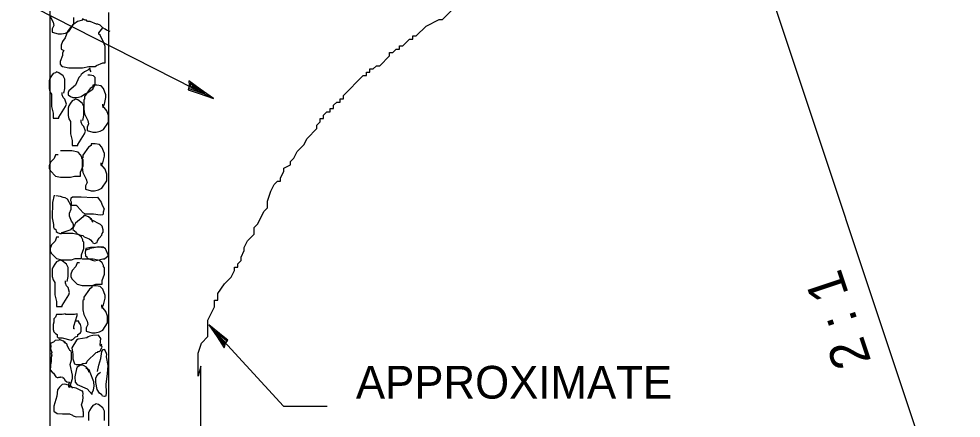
# Model space of a CAD drawing. Extents: x 1348387 to 1349067, y 1153645 to 1154085.
# Drawn here: x 1348521.4 to 1348580.9, y 1153866.5 to 1153891.7 of the extents above; entities that cross this region are included whole.
import ezdxf

# ---------------------------------------------------------------- set-up
doc = ezdxf.new("R2010")
doc.units = 0
for name, color, linetype in [('Design_EX_Roadway Notes', 7, 'Continuous'), ('Topo_Base of Levee', 7, 'Continuous'), ('Topo_Riprap', 7, 'Continuous'), ('Topo_Water Edge', 7, 'Continuous')]:
    doc.layers.add(name, color=color, linetype=linetype)

msp = doc.modelspace()

# ---------------------------------------------------------------- linework, layer by layer
at = {"layer": 'Design_EX_Roadway Notes'}
for p, q in [((1348580.942, 1153857.236), (1348565.993, 1153902.08)), ((1348514.762, 1153896.32), (1348533.692, 1153886.682)), ((1348538.111, 1153867.229), (1348533.399, 1153872.389)), ((1348538.111, 1153867.229), (1348540.878, 1153867.229))]:
    msp.add_line(p, q, dxfattribs=at)
for points in [[(1348532.145, 1153887.498), (1348532.078, 1153887.239), (1348532.789, 1153887.005), (1348533.692, 1153886.682), (1348532.85, 1153887.267), (1348532.129, 1153887.81), (1348532.145, 1153887.498), (1348532.136, 1153887.309), (1348533.123, 1153886.973), (1348532.208, 1153887.662), (1348532.255, 1153887.389), (1348532.691, 1153887.2), (1348532.316, 1153887.468)], [(1348534.451, 1153871.204), (1348534.589, 1153871.402), (1348534.062, 1153871.826), (1348533.399, 1153872.389), (1348533.926, 1153871.625), (1348534.364, 1153870.935), (1348534.451, 1153871.204), (1348534.517, 1153871.361), (1348533.789, 1153871.96), (1348534.344, 1153871.085), (1348534.391, 1153871.333), (1348534.082, 1153871.631), (1348534.313, 1153871.285)]]:
    msp.add_lwpolyline(points, dxfattribs=at)
at = {"layer": 'Topo_Base of Levee'}
for p, q in [((1348523.342, 1153909.761), (1348523.342, 1153818.984)), ((1348527.077, 1153822.995), (1348527.077, 1153892.115))]:
    msp.add_line(p, q, dxfattribs=at)
at = {"layer": 'Topo_Riprap'}
for points in [[(1348523.346, 1153891.919), (1348523.553, 1153891.5), (1348523.607, 1153891.292), (1348523.502, 1153891.083), (1348523.502, 1153890.98), (1348523.502, 1153890.873), (1348523.867, 1153890.77), (1348524.077, 1153890.77), (1348524.336, 1153890.822), (1348524.546, 1153890.927), (1348524.86, 1153891.397), (1348524.86, 1153891.814)], [(1348527.162, 1153890.918), (1348526.924, 1153890.998), (1348526.844, 1153891.077), (1348526.685, 1153891.157), (1348526.528, 1153891.316), (1348526.369, 1153891.394), (1348526.289, 1153891.394), (1348525.893, 1153891.553), (1348525.734, 1153891.553), (1348525.655, 1153891.632), (1348525.577, 1153891.632), (1348525.418, 1153891.712), (1348525.418, 1153891.632), (1348525.1, 1153891.553), (1348524.863, 1153891.394), (1348524.783, 1153891.316), (1348524.624, 1153891.157), (1348524.467, 1153890.918), (1348524.308, 1153890.522), (1348524.149, 1153890.285), (1348524.069, 1153890.047), (1348524.069, 1153889.808), (1348524.228, 1153889.729), (1348524.149, 1153889.571), (1348524.149, 1153889.412), (1348523.99, 1153889.015), (1348523.99, 1153888.857), (1348524.069, 1153888.778), (1348524.149, 1153888.698), (1348524.546, 1153888.62), (1348525.418, 1153888.62), (1348525.814, 1153888.698), (1348526.211, 1153888.698), (1348526.289, 1153888.778), (1348526.685, 1153888.937), (1348526.844, 1153888.937), (1348526.844, 1153889.651), (1348526.844, 1153889.808), (1348526.844, 1153889.967), (1348526.765, 1153890.206), (1348526.528, 1153890.681), (1348526.448, 1153890.759), (1348526.448, 1153890.839), (1348526.685, 1153891.157)], [(1348525.955, 1153888.37), (1348525.904, 1153888.473), (1348525.904, 1153888.578), (1348525.851, 1153888.578), (1348525.746, 1153888.473), (1348525.538, 1153888.37), (1348525.328, 1153888.212), (1348525.277, 1153888.109), (1348525.172, 1153888.004), (1348524.963, 1153887.534), (1348524.546, 1153887.17), (1348524.494, 1153887.065), (1348524.494, 1153886.909), (1348524.65, 1153886.804), (1348524.807, 1153886.753), (1348525.067, 1153886.753), (1348525.328, 1153886.804), (1348525.538, 1153886.96), (1348525.746, 1153887.065), (1348526.06, 1153887.273), (1348526.111, 1153887.378), (1348526.165, 1153887.483), (1348526.216, 1153887.639), (1348526.216, 1153888.004), (1348526.111, 1153888.109), (1348525.904, 1153888.16), (1348525.746, 1153888.16)], [(1348524.233, 1153887.012), (1348524.284, 1153887.326), (1348524.284, 1153887.9), (1348524.18, 1153888.109), (1348523.919, 1153888.317), (1348523.763, 1153888.37), (1348523.711, 1153888.317), (1348523.553, 1153888.266), (1348523.45, 1153888.109), (1348523.346, 1153887.953), (1348523.294, 1153887.795), (1348523.294, 1153887.326), (1348523.346, 1153887.116), (1348523.45, 1153886.96), (1348523.45, 1153886.177), (1348523.553, 1153885.76), (1348523.553, 1153885.446), (1348523.658, 1153885.446), (1348523.919, 1153885.446), (1348523.919, 1153885.499), (1348524.336, 1153886.177), (1348524.389, 1153886.334), (1348524.284, 1153886.646), (1348524.18, 1153886.753), (1348524.128, 1153886.909), (1348524.128, 1153887.065)], [(1348526.685, 1153886.126), (1348526.79, 1153886.333), (1348526.894, 1153886.751), (1348526.894, 1153886.909), (1348526.738, 1153887.326), (1348526.58, 1153887.482), (1348526.321, 1153887.534), (1348526.06, 1153887.534), (1348526.06, 1153887.429), (1348525.904, 1153887.326), (1348525.538, 1153886.802), (1348525.538, 1153886.646), (1348525.485, 1153886.595), (1348525.485, 1153886.021), (1348525.538, 1153885.707), (1348525.746, 1153885.289), (1348525.799, 1153885.082), (1348525.694, 1153884.872), (1348525.694, 1153884.768), (1348525.694, 1153884.663), (1348526.06, 1153884.558), (1348526.268, 1153884.558), (1348526.529, 1153884.611), (1348526.738, 1153884.716), (1348527.051, 1153885.185), (1348527.051, 1153885.602), (1348526.946, 1153885.916), (1348526.685, 1153886.229), (1348526.685, 1153886.333)], [(1348525.433, 1153885.289), (1348525.485, 1153885.602), (1348525.485, 1153886.177), (1348525.38, 1153886.385), (1348525.121, 1153886.595), (1348524.963, 1153886.646), (1348524.911, 1153886.595), (1348524.755, 1153886.543), (1348524.65, 1153886.385), (1348524.546, 1153886.229), (1348524.494, 1153886.072), (1348524.494, 1153885.602), (1348524.546, 1153885.394), (1348524.65, 1153885.238), (1348524.65, 1153884.455), (1348524.755, 1153884.038), (1348524.755, 1153883.724), (1348524.86, 1153883.724), (1348525.121, 1153883.724), (1348525.121, 1153883.775), (1348525.538, 1153884.455), (1348525.59, 1153884.611), (1348525.485, 1153884.924), (1348525.38, 1153885.029), (1348525.328, 1153885.185), (1348525.328, 1153885.341)], [(1348526.58, 1153882.419), (1348526.685, 1153882.628), (1348526.79, 1153883.045), (1348526.79, 1153883.202), (1348526.633, 1153883.619), (1348526.477, 1153883.775), (1348526.216, 1153883.828), (1348525.955, 1153883.828), (1348525.955, 1153883.724), (1348525.797, 1153883.619), (1348525.433, 1153883.097), (1348525.433, 1153882.941), (1348525.38, 1153882.889), (1348525.38, 1153882.314), (1348525.433, 1153882.001), (1348525.641, 1153881.584), (1348525.694, 1153881.375), (1348525.59, 1153881.167), (1348525.59, 1153881.062), (1348525.59, 1153880.957), (1348525.955, 1153880.853), (1348526.163, 1153880.853), (1348526.424, 1153880.906), (1348526.633, 1153881.011), (1348526.946, 1153881.48), (1348526.946, 1153881.897), (1348526.841, 1153882.211), (1348526.58, 1153882.524), (1348526.58, 1153882.628)], [(1348523.865, 1153883.133), (1348523.706, 1153883.133), (1348523.627, 1153882.896), (1348523.39, 1153882.658), (1348523.309, 1153882.419), (1348523.309, 1153882.262), (1348523.39, 1153882.103), (1348523.706, 1153881.786), (1348524.023, 1153881.707), (1348524.657, 1153881.707), (1348524.896, 1153881.786), (1348525.292, 1153881.786), (1348525.292, 1153882.023), (1348525.451, 1153882.419), (1348525.451, 1153882.817), (1348525.371, 1153882.896), (1348525.371, 1153882.976), (1348525.292, 1153883.133), (1348525.134, 1153883.292), (1348524.737, 1153883.372), (1348524.023, 1153883.372)], [(1348523.619, 1153880.579), (1348523.516, 1153880.109), (1348523.489, 1153879.143), (1348523.567, 1153878.726), (1348523.567, 1153878.545), (1348523.619, 1153878.465), (1348523.724, 1153878.413), (1348523.75, 1153878.284), (1348523.829, 1153878.206), (1348523.985, 1153878.153), (1348524.09, 1153878.153), (1348524.114, 1153878.206), (1348524.689, 1153878.413), (1348524.716, 1153878.465), (1348524.795, 1153878.518), (1348524.846, 1153878.623), (1348524.846, 1153878.701), (1348524.795, 1153878.831), (1348524.716, 1153878.936), (1348524.585, 1153879.25), (1348524.585, 1153879.431), (1348524.689, 1153879.692), (1348524.689, 1153879.901), (1348524.455, 1153880.318), (1348524.324, 1153880.397), (1348524.194, 1153880.423), (1348524.011, 1153880.501), (1348523.724, 1153880.528)], [(1348524.767, 1153880.475), (1348525.316, 1153880.475), (1348526.073, 1153880.423), (1348526.36, 1153880.45), (1348526.465, 1153880.294), (1348526.594, 1153880.136), (1348526.648, 1153879.953), (1348526.777, 1153879.719), (1348526.726, 1153879.509), (1348526.726, 1153879.379), (1348526.672, 1153879.328), (1348526.516, 1153879.301), (1348526.099, 1153879.379), (1348525.604, 1153879.379), (1348525.446, 1153879.457), (1348525.08, 1153879.875), (1348525.002, 1153879.926), (1348524.873, 1153879.926), (1348524.819, 1153879.926), (1348524.716, 1153879.926), (1348524.716, 1153880.136), (1348524.663, 1153880.214), (1348524.689, 1153880.397), (1348524.767, 1153880.475)], [(1348526.073, 1153878.858), (1348525.968, 1153879.065), (1348525.785, 1153879.197), (1348525.524, 1153879.301), (1348525.446, 1153879.197), (1348524.977, 1153878.804), (1348524.899, 1153878.674), (1348524.819, 1153878.545), (1348524.795, 1153878.413), (1348525.002, 1153878.231), (1348525.055, 1153878.153), (1348525.212, 1153878.074), (1348525.421, 1153878.021), (1348525.524, 1153877.943), (1348525.838, 1153877.814), (1348525.916, 1153877.762), (1348526.046, 1153877.604), (1348526.073, 1153877.552), (1348526.177, 1153877.526), (1348526.334, 1153877.579), (1348526.36, 1153877.682), (1348526.465, 1153877.865), (1348526.621, 1153878.048), (1348526.648, 1153878.153), (1348526.726, 1153878.231), (1348526.726, 1153878.387), (1348526.648, 1153878.623), (1348526.543, 1153878.726), (1348525.968, 1153879.014), (1348525.916, 1153879.065), (1348525.89, 1153879.143), (1348525.838, 1153879.17)], [(1348523.918, 1153877.913), (1348523.759, 1153877.913), (1348523.679, 1153877.676), (1348523.442, 1153877.438), (1348523.363, 1153877.199), (1348523.363, 1153877.042), (1348523.442, 1153876.883), (1348523.759, 1153876.566), (1348524.077, 1153876.487), (1348524.71, 1153876.487), (1348524.948, 1153876.566), (1348525.344, 1153876.566), (1348525.344, 1153876.803), (1348525.503, 1153877.199), (1348525.503, 1153877.597), (1348525.424, 1153877.676), (1348525.424, 1153877.754), (1348525.344, 1153877.913), (1348525.185, 1153878.072), (1348524.789, 1153878.152), (1348524.077, 1153878.152)], [(1348526.699, 1153877.24), (1348526.543, 1153877.291), (1348525.916, 1153877.265), (1348525.629, 1153877.213), (1348525.577, 1153876.977), (1348525.604, 1153876.718), (1348525.682, 1153876.692), (1348525.682, 1153876.64), (1348525.733, 1153876.586), (1348526.021, 1153876.457), (1348526.177, 1153876.43), (1348526.36, 1153876.457), (1348526.699, 1153876.56), (1348526.804, 1153876.56), (1348527.039, 1153876.743), (1348527.039, 1153876.796), (1348527.012, 1153876.848), (1348526.907, 1153877.109), (1348526.855, 1153877.187), (1348526.726, 1153877.291), (1348526.412, 1153877.318), (1348526.124, 1153877.24), (1348525.863, 1153877.213), (1348525.838, 1153877.16), (1348525.604, 1153877.109)], [(1348525.223, 1153876.296), (1348525.064, 1153876.296), (1348524.984, 1153876.058), (1348524.746, 1153875.821), (1348524.666, 1153875.582), (1348524.666, 1153875.423), (1348524.746, 1153875.266), (1348525.064, 1153874.948), (1348525.38, 1153874.87), (1348526.015, 1153874.87), (1348526.253, 1153874.948), (1348526.648, 1153874.948), (1348526.648, 1153875.186), (1348526.808, 1153875.582), (1348526.808, 1153875.978), (1348526.729, 1153876.058), (1348526.729, 1153876.137), (1348526.648, 1153876.296), (1348526.49, 1153876.454), (1348526.094, 1153876.535), (1348525.38, 1153876.535)], [(1348524.441, 1153875.111), (1348524.494, 1153875.425), (1348524.494, 1153875.999), (1348524.39, 1153876.208), (1348524.128, 1153876.416), (1348523.972, 1153876.469), (1348523.919, 1153876.416), (1348523.763, 1153876.365), (1348523.658, 1153876.208), (1348523.555, 1153876.052), (1348523.502, 1153875.894), (1348523.502, 1153875.425), (1348523.555, 1153875.215), (1348523.658, 1153875.059), (1348523.658, 1153874.277), (1348523.763, 1153873.859), (1348523.763, 1153873.545), (1348523.867, 1153873.545), (1348524.128, 1153873.545), (1348524.128, 1153873.598), (1348524.546, 1153874.277), (1348524.597, 1153874.433), (1348524.494, 1153874.745), (1348524.39, 1153874.852), (1348524.336, 1153875.008), (1348524.336, 1153875.164)], [(1348526.634, 1153873.442), (1348526.738, 1153873.652), (1348526.841, 1153874.069), (1348526.841, 1153874.225), (1348526.685, 1153874.642), (1348526.529, 1153874.799), (1348526.268, 1153874.852), (1348526.007, 1153874.852), (1348526.007, 1153874.747), (1348525.851, 1153874.642), (1348525.485, 1153874.12), (1348525.485, 1153873.964), (1348525.433, 1153873.911), (1348525.433, 1153873.337), (1348525.485, 1153873.025), (1348525.694, 1153872.606), (1348525.746, 1153872.398), (1348525.641, 1153872.188), (1348525.641, 1153872.084), (1348525.641, 1153871.981), (1348526.007, 1153871.876), (1348526.216, 1153871.876), (1348526.477, 1153871.928), (1348526.685, 1153872.032), (1348526.999, 1153872.501), (1348526.999, 1153872.92), (1348526.894, 1153873.232), (1348526.634, 1153873.545), (1348526.634, 1153873.652)], [(1348524.911, 1153872.137), (1348524.86, 1153872.137), (1348524.86, 1153872.294), (1348525.068, 1153872.972), (1348525.068, 1153873.076), (1348524.911, 1153873.025), (1348524.336, 1153873.025), (1348524.336, 1153873.076), (1348524.128, 1153873.025), (1348523.972, 1153873.025), (1348523.763, 1153873.025), (1348523.711, 1153872.867), (1348523.607, 1153872.764), (1348523.607, 1153872.555), (1348523.555, 1153872.398), (1348523.555, 1153872.084), (1348523.607, 1153871.928), (1348523.711, 1153871.823), (1348523.814, 1153871.771), (1348523.814, 1153871.615), (1348523.867, 1153871.562), (1348523.919, 1153871.562), (1348524.128, 1153871.562), (1348524.702, 1153871.406), (1348524.755, 1153871.459), (1348524.807, 1153871.459), (1348524.963, 1153871.615), (1348525.121, 1153871.667), (1348525.121, 1153871.771), (1348525.277, 1153871.876), (1348525.328, 1153871.981), (1348525.328, 1153872.242), (1348525.277, 1153872.398), (1348525.172, 1153872.555), (1348525.172, 1153872.606), (1348525.016, 1153872.606)], [(1348526.543, 1153871.028), (1348526.516, 1153871.106), (1348526.568, 1153871.525), (1348526.412, 1153871.733), (1348526.073, 1153871.706), (1348525.863, 1153871.655), (1348525.76, 1153871.628), (1348525.682, 1153871.55), (1348525.134, 1153871.471), (1348525.029, 1153871.42), (1348524.741, 1153870.923), (1348524.767, 1153870.662), (1348524.795, 1153870.532), (1348524.795, 1153870.22), (1348524.899, 1153869.906), (1348525.002, 1153869.879), (1348525.316, 1153869.879), (1348525.421, 1153869.932), (1348525.577, 1153869.957), (1348525.655, 1153869.957), (1348525.707, 1153870.089), (1348526.282, 1153870.637), (1348526.387, 1153870.662), (1348526.387, 1153870.689), (1348526.465, 1153870.689), (1348526.516, 1153870.715), (1348526.516, 1153870.74), (1348526.648, 1153870.976), (1348526.594, 1153871.106), (1348526.621, 1153871.157)], [(1348524.35, 1153871.211), (1348524.324, 1153871.264), (1348524.219, 1153871.342), (1348523.933, 1153871.445), (1348523.933, 1153871.42), (1348523.672, 1153871.393), (1348523.567, 1153871.289), (1348523.411, 1153871.211), (1348523.385, 1153871.132), (1348523.411, 1153871.028), (1348523.385, 1153870.872), (1348523.463, 1153870.637), (1348523.438, 1153870.532), (1348523.463, 1153870.454), (1348523.438, 1153870.323), (1348523.438, 1153870.062), (1348523.385, 1153869.854), (1348523.385, 1153869.75), (1348523.358, 1153869.54), (1348523.489, 1153869.384), (1348523.567, 1153869.332), (1348523.724, 1153869.096), (1348523.802, 1153869.045), (1348523.88, 1153869.045), (1348523.907, 1153869.071), (1348524.011, 1153869.071), (1348524.036, 1153869.096), (1348524.168, 1153869.071), (1348524.168, 1153869.045), (1348524.246, 1153868.993), (1348524.297, 1153868.888), (1348524.429, 1153868.784), (1348524.585, 1153868.757), (1348524.533, 1153868.6), (1348524.533, 1153868.471), (1348524.611, 1153868.444), (1348524.767, 1153868.993), (1348524.767, 1153869.201), (1348524.638, 1153869.879), (1348524.716, 1153870.167), (1348524.716, 1153870.637), (1348524.689, 1153870.715), (1348524.611, 1153870.767), (1348524.56, 1153870.845), (1348524.455, 1153871.028), (1348524.429, 1153871.186), (1348524.246, 1153871.264), (1348524.324, 1153871.289)], [(1348526.36, 1153869.437), (1348526.438, 1153869.828), (1348526.568, 1153870.245), (1348526.621, 1153870.689), (1348526.726, 1153870.82), (1348526.804, 1153870.845), (1348526.804, 1153870.793), (1348526.882, 1153870.662), (1348526.934, 1153870.532), (1348526.907, 1153870.349), (1348527.012, 1153869.801), (1348526.96, 1153869.279), (1348526.882, 1153868.628), (1348526.907, 1153868.105), (1348526.882, 1153867.871), (1348526.804, 1153867.844), (1348526.777, 1153867.844), (1348526.672, 1153867.871), (1348526.621, 1153867.949), (1348526.49, 1153868.052), (1348526.334, 1153868.288), (1348526.255, 1153868.732), (1348526.255, 1153868.862), (1348526.255, 1153869.018), (1348526.309, 1153869.149), (1348526.438, 1153869.305), (1348526.543, 1153869.384)], [(1348525.811, 1153869.384), (1348525.811, 1153869.462), (1348525.655, 1153869.696), (1348525.472, 1153869.801), (1348525.29, 1153869.828), (1348525.08, 1153869.696), (1348525.029, 1153869.593), (1348524.951, 1153869.201), (1348524.924, 1153869.096), (1348524.951, 1153868.757), (1348525.08, 1153868.6), (1348525.707, 1153868.34), (1348526.021, 1153867.974), (1348526.021, 1153868.079), (1348526.099, 1153868.262), (1348526.151, 1153868.496), (1348526.124, 1153868.784), (1348525.89, 1153869.357), (1348525.838, 1153869.41), (1348525.863, 1153869.462), (1348525.838, 1153869.515), (1348525.733, 1153869.593), (1348525.629, 1153869.618)], [(1348524.767, 1153868.366), (1348524.767, 1153868.418), (1348524.663, 1153868.522), (1348524.297, 1153868.628), (1348524.114, 1153868.6), (1348523.958, 1153868.444), (1348523.829, 1153868.262), (1348523.777, 1153867.871), (1348523.594, 1153867.244), (1348523.594, 1153866.93), (1348523.802, 1153866.774), (1348524.141, 1153866.747), (1348524.585, 1153866.747), (1348524.767, 1153866.669), (1348524.819, 1153866.618), (1348525.002, 1153866.566), (1348525.472, 1153866.591), (1348525.472, 1153866.852), (1348525.446, 1153866.93), (1348525.446, 1153867.008), (1348525.343, 1153867.322), (1348525.421, 1153867.584), (1348525.446, 1153867.818), (1348525.421, 1153867.923), (1348525.446, 1153868.001), (1348525.421, 1153868.183), (1348525.394, 1153868.183), (1348525.002, 1153868.366), (1348524.663, 1153868.444)], [(1348526.79, 1153866.342), (1348526.79, 1153866.917), (1348526.685, 1153867.125), (1348526.424, 1153867.335), (1348526.268, 1153867.386), (1348526.216, 1153867.335), (1348526.06, 1153867.283), (1348525.955, 1153867.125), (1348525.851, 1153866.969), (1348525.797, 1153866.812), (1348525.797, 1153866.342)]]:
    msp.add_lwpolyline(points, dxfattribs=at)
at = {"layer": 'Topo_Water Edge'}
msp.add_line((1348532.892, 1153828.536), (1348532.892, 1153869.776), dxfattribs=at)
msp.add_lwpolyline([(1348532.892, 1153869.776), (1348532.714, 1153869.135), (1348532.714, 1153870.596), (1348532.924, 1153871.222), (1348533.341, 1153871.64), (1348533.341, 1153872.684), (1348533.758, 1153873.52), (1348533.758, 1153873.937), (1348533.968, 1153873.937), (1348533.968, 1153874.355), (1348534.385, 1153874.981), (1348534.802, 1153875.399), (1348535.01, 1153875.816), (1348535.01, 1153876.025), (1348535.219, 1153876.025), (1348535.219, 1153876.233), (1348535.429, 1153876.443), (1348535.429, 1153876.65), (1348535.637, 1153877.069), (1348535.637, 1153877.277), (1348535.846, 1153877.694), (1348536.054, 1153877.904), (1348536.263, 1153878.113), (1348536.263, 1153878.53), (1348536.473, 1153878.738), (1348536.89, 1153879.574), (1348537.098, 1153879.782), (1348537.098, 1153880.201), (1348537.307, 1153880.828), (1348537.515, 1153881.245), (1348537.725, 1153881.453), (1348537.934, 1153881.453), (1348537.934, 1153881.662), (1348538.142, 1153882.079), (1348538.142, 1153882.289), (1348538.559, 1153882.497), (1348538.559, 1153882.706), (1348538.769, 1153882.916), (1348538.976, 1153883.333), (1348539.395, 1153883.75), (1348539.603, 1153884.167), (1348540.23, 1153884.794), (1348540.23, 1153885.002), (1348540.439, 1153885.211), (1348540.439, 1153885.419), (1348540.647, 1153885.419), (1348540.647, 1153885.629), (1348540.856, 1153885.836), (1348541.066, 1153885.836), (1348541.066, 1153886.046), (1348541.273, 1153886.046), (1348541.273, 1153886.255), (1348541.483, 1153886.463), (1348541.691, 1153886.463), (1348541.691, 1153886.673), (1348541.9, 1153886.673), (1348541.9, 1153886.88), (1348543.154, 1153888.134), (1348543.361, 1153888.134), (1348543.361, 1153888.343), (1348543.571, 1153888.343), (1348543.571, 1153888.551), (1348543.779, 1153888.551), (1348543.988, 1153888.76), (1348544.198, 1153888.76), (1348544.823, 1153889.387), (1348544.823, 1153889.595), (1348545.032, 1153889.595), (1348545.242, 1153889.804), (1348545.449, 1153889.804), (1348545.449, 1153890.014), (1348545.659, 1153890.014), (1348545.867, 1153890.221), (1348546.076, 1153890.431), (1348546.284, 1153890.431), (1348546.284, 1153890.639), (1348546.493, 1153890.639), (1348547.12, 1153891.265), (1348547.955, 1153891.683), (1348548.164, 1153891.683), (1348548.789, 1153892.309)], dxfattribs=at)

# ---------------------------------------------------------------- texts
at = {"layer": 'Design_EX_Roadway Notes'}
msp.add_text('2 : 1 ', height=2.4, rotation=108.43468, dxfattribs=at).set_placement((1348575.271, 1153870.085))
msp.add_text('APPROXIMATE', height=2.06865, dxfattribs=at).set_placement((1348542.69, 1153867.716))

doc.saveas('drawing.dxf')
